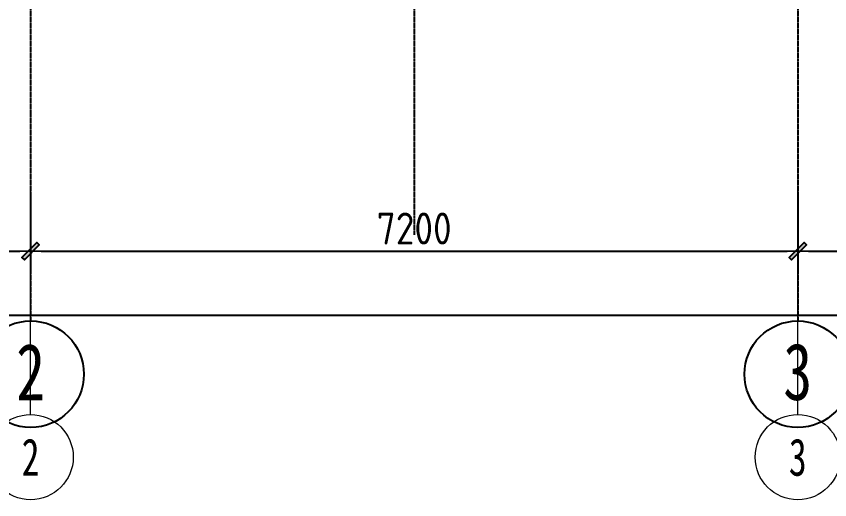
# Model space of a CAD drawing. Header units: millimetres. Extents: x 33621 to 401573, y -91663 to 133135.
# Drawn here: x 45762 to 53397, y 37128 to 41666 of the extents above; entities that cross this region are included whole.
import ezdxf
from ezdxf.enums import TextEntityAlignment as Align

# ---------------------------------------------------------------- set-up
doc = ezdxf.new("R2010")
doc.units = ezdxf.units.MM
doc.header["$LTSCALE"] = 10
doc.linetypes.add('CENTER2', pattern=[1.125, 0.75, -0.125, 0.125, -0.125])
doc.layers.get('0').update_dxf_attribs({"color": 253})
doc.layers.get('Defpoints').update_dxf_attribs({"color": 250})
doc.layers.add('0a', color=253, linetype='Continuous', plot=False)
doc.layers.add('AXIS【轴号】', color=253, linetype='Continuous', lineweight=0)
for name, color, linetype in [('Dim【尺寸标注】', 253, 'Continuous'), ('GRID', 253, 'CENTER2'), ('PUB_DIM', 253, 'Continuous')]:
    doc.layers.add(name, color=color, linetype=linetype)
doc.styles.add('BZHZ1', font='', dxfattribs={"width": 0.8})
doc.styles.add('CCD_DIM', font='ARCHS.SHX')
doc.styles.add('宋体', font='', dxfattribs={"width": 0.7})
doc.styles.get('BZHZ1').set_extended_font_data('仿宋_GB2312')
doc.styles.get('宋体').set_extended_font_data('SimSun')
doc.dimstyles.new('ZL_1：100', dxfattribs={"dimtxt": 3, "dimasz": 1, "dimexe": 2, "dimexo": 2, "dimgap": 0.6, "dimtad": 1, "dimdec": 0, "dimrnd": 5, "dimdsep": 46, "dimtxsty": 'CCD_DIM', "dimblk": 'WS-cj', "dimblk1": 'WS-cj', "dimblk2": 'WS-cj', "dimcen": 1, "dimclrd": 44, "dimclre": 44, "dimclrt": 2, "dimadec": 0, "dimazin": 2, "dimtfac": 1, "dimtdec": 0, "dimtix": 1, "dimtmove": 2, "dimatfit": 3, "dimldrblk": 'hl_arrow2', "dimfxl": 5, "dimfxlon": 1, "dimarcsym": 0})

# ---------------------------------------------------------------- blocks, each defined once
blk = doc.blocks.new('海龙0425175846')
at = {"layer": 'GRID', "ltscale": 0.01}
for p, q in [((-379.558, 257.02), (-379.558, 41.97)), ((-343.558, 257.02), (-343.558, 50.038)), ((-307.558, 257.02), (-307.558, 41.97))]:
    blk.add_line(p, q, dxfattribs=at)
at = {"layer": 'GRID', "color": 3, "linetype": 'Continuous'}
for centre in [(-379.558, 36.97), (-307.558, 36.97)]:
    blk.add_circle(centre, 5, dxfattribs=at)
at = {"layer": 'GRID', "color": 3, "linetype": 'Continuous', "style": 'BZHZ1', "width": 0.75}
for s, p in [('2', (-379.558, 37.173)), ('3', (-307.558, 37.173))]:
    blk.add_text(s, height=5.333, dxfattribs=at).set_placement(p, align=Align.MIDDLE)
blk = doc.blocks.new('hl_Axis-A1')
at = {"color": 150, "ltscale": 2}
blk.add_line((21.333, 0), (0, 0), dxfattribs=at)
at = {"color": 150}
blk.add_circle((25.333, 0), 4, dxfattribs=at)
at = {"color": 50, "style": '宋体', "width": 0.7}
blk.add_attdef('轴号', text='', height=3.5, dxfattribs=at).set_placement((25.333, 0), align=Align.MIDDLE_CENTER)
blk = doc.blocks.new('WS-cj')
blk.add_hatch(color=2).paths.add_polyline_path([(0.588, 0.818), (-0.818, -0.588), (-0.588, -0.818), (0.818, 0.588)])
at = {"color": 2, "linetype": 'ByBlock', "lineweight": 0}
for p, q in [((-1.1, 0), (0, 0)), ((0, 0), (1.1, 0))]:
    blk.add_line(p, q, dxfattribs=at)
at = {"color": 2}
blk.add_lwpolyline([(0.588, 0.818), (-0.818, -0.588), (-0.588, -0.818), (0.818, 0.588)], close=True, dxfattribs=at)
blk = doc.blocks.new('*D240')
at = {"layer": 'Defpoints', "color": 0, "transparency": 16777216}
for p in [(-44462.3, -18683.9), (-37262.3, -18683.9), (-37262.3, -19283.9)]:
    blk.add_point(p, dxfattribs=at)
at = {"layer": 'Dim【尺寸标注】', "color": 44, "lineweight": -2, "transparency": 16777216}
for p, q in [((-44462.3, -18783.9), (-44462.3, -19483.9)), ((-37262.3, -18783.9), (-37262.3, -19483.9)), ((-44362.3, -19283.9), (-37362.3, -19283.9))]:
    blk.add_line(p, q, dxfattribs=at)
at = {"layer": 'Dim【尺寸标注】', "color": 44, "lineweight": -2, "transparency": 16777216, "xscale": 100, "yscale": 100, "zscale": 100, "rotation": 180}
blk.add_blockref('WS-cj', (-44462.3, -19283.9), dxfattribs=at)
at = {"layer": 'Dim【尺寸标注】', "color": 44, "lineweight": -2, "transparency": 16777216, "xscale": 100, "yscale": 100, "zscale": 100}
blk.add_blockref('WS-cj', (-37262.3, -19283.9), dxfattribs=at)
at = {"layer": 'Dim【尺寸标注】', "color": 2, "transparency": 16777216, "insert": (-40862.3, -19071.4), "char_height": 300, "attachment_point": 5, "style": 'CCD_DIM'}
blk.add_mtext('7200', dxfattribs=at)
blk = doc.blocks.new('hl_arrow2')
at = {"color": 2}
blk.add_line((-0.2, 0), (-1, 0), dxfattribs=at)
blk.add_lwpolyline([(-0.2, 0), (-0.9, -0.7), (-0.7, -0.9), (0, 0), (-0.7, 0.9), (-0.9, 0.7)], close=True, dxfattribs=at)
blk = doc.blocks.new('*D241')
at = {"layer": 'Defpoints', "color": 0, "transparency": 16777216}
for p in [(-37262.3, -18683.9), (-30062.3, -18683.9), (-30062.3, -19283.9)]:
    blk.add_point(p, dxfattribs=at)
at = {"layer": 'Dim【尺寸标注】', "color": 44, "lineweight": -2, "transparency": 16777216}
for p, q in [((-37262.3, -18783.9), (-37262.3, -19483.9)), ((-30062.3, -18783.9), (-30062.3, -19483.9)), ((-37162.3, -19283.9), (-30162.3, -19283.9))]:
    blk.add_line(p, q, dxfattribs=at)
at = {"layer": 'Dim【尺寸标注】', "color": 44, "lineweight": -2, "transparency": 16777216, "xscale": 100, "yscale": 100, "zscale": 100, "rotation": 180}
blk.add_blockref('WS-cj', (-37262.3, -19283.9), dxfattribs=at)
at = {"layer": 'Dim【尺寸标注】', "color": 44, "lineweight": -2, "transparency": 16777216, "xscale": 100, "yscale": 100, "zscale": 100}
blk.add_blockref('WS-cj', (-30062.3, -19283.9), dxfattribs=at)
at = {"layer": 'Dim【尺寸标注】', "color": 2, "transparency": 16777216, "insert": (-33662.3, -19071.4), "char_height": 300, "attachment_point": 5, "style": 'CCD_DIM'}
blk.add_mtext('7200', dxfattribs=at)
blk = doc.blocks.new('*D242')
at = {"layer": 'Defpoints', "color": 0, "transparency": 16777216}
for p in [(-30062.3, -18683.9), (-22862.3, -18683.9), (-22862.3, -19283.9)]:
    blk.add_point(p, dxfattribs=at)
at = {"layer": 'Dim【尺寸标注】', "color": 44, "lineweight": -2, "transparency": 16777216}
for p, q in [((-30062.3, -18783.9), (-30062.3, -19483.9)), ((-22862.3, -18783.9), (-22862.3, -19483.9)), ((-29962.3, -19283.9), (-22962.3, -19283.9))]:
    blk.add_line(p, q, dxfattribs=at)
at = {"layer": 'Dim【尺寸标注】', "color": 44, "lineweight": -2, "transparency": 16777216, "xscale": 100, "yscale": 100, "zscale": 100, "rotation": 180}
blk.add_blockref('WS-cj', (-30062.3, -19283.9), dxfattribs=at)
at = {"layer": 'Dim【尺寸标注】', "color": 44, "lineweight": -2, "transparency": 16777216, "xscale": 100, "yscale": 100, "zscale": 100}
blk.add_blockref('WS-cj', (-22862.3, -19283.9), dxfattribs=at)
at = {"layer": 'Dim【尺寸标注】', "color": 2, "transparency": 16777216, "insert": (-26462.3, -19071.4), "char_height": 300, "attachment_point": 5, "style": 'CCD_DIM'}
blk.add_mtext('7200', dxfattribs=at)
blk = doc.blocks.new('*D255')
at = {"layer": 'Defpoints', "color": 0, "transparency": 16777216}
for p in [(-44462.3, -18683.9), (49137.7, -18683.9), (49137.7, -19883.9)]:
    blk.add_point(p, dxfattribs=at)
at = {"layer": 'Dim【尺寸标注】', "color": 44, "lineweight": -2, "transparency": 16777216}
for p, q in [((-44462.3, -19383.9), (-44462.3, -20083.9)), ((49137.7, -19383.9), (49137.7, -20083.9)), ((-44362.3, -19883.9), (49037.7, -19883.9))]:
    blk.add_line(p, q, dxfattribs=at)
at = {"layer": 'Dim【尺寸标注】', "color": 44, "lineweight": -2, "transparency": 16777216, "xscale": 100, "yscale": 100, "zscale": 100, "rotation": 180}
blk.add_blockref('WS-cj', (-44462.3, -19883.9), dxfattribs=at)
at = {"layer": 'Dim【尺寸标注】', "color": 44, "lineweight": -2, "transparency": 16777216, "xscale": 100, "yscale": 100, "zscale": 100}
blk.add_blockref('WS-cj', (49137.7, -19883.9), dxfattribs=at)
at = {"layer": 'Dim【尺寸标注】', "color": 2, "transparency": 16777216, "insert": (2337.7, -19677.6), "char_height": 300, "attachment_point": 5, "style": 'CCD_DIM'}
blk.add_mtext('93600', dxfattribs=at)
blk = doc.blocks.new('ZL_061117299')
at = {"layer": 'AXIS【轴号】'}
ref = blk.add_blockref('hl_Axis-A1', (-37262.3, -18683.9), dxfattribs=dict(at, xscale=100, yscale=100, zscale=100, rotation=270))
ref.add_attrib('轴号', '2', dxfattribs={"layer": '0', "color": 2, "height": 350, "style": '宋体', "width": 0.7}).set_placement((-37262.3, -21217.2), align=Align.MIDDLE_CENTER)
ref = blk.add_blockref('hl_Axis-A1', (-30062.3, -18683.9), dxfattribs=dict(at, xscale=100, yscale=100, zscale=100, rotation=270))
ref.add_attrib('轴号', '3', dxfattribs={"layer": '0', "color": 2, "height": 350, "style": '宋体', "width": 0.7}).set_placement((-30062.3, -21217.2), align=Align.MIDDLE_CENTER)
at = {"layer": 'Dim【尺寸标注】'}
for p1, p2, distance, picture, middle in [((-44462.3, -18683.9), (-37262.3, -18683.9), -600, '*D240', (-40862.3, -19071.4)), ((-44462.3, -18683.9), (49137.7, -18683.9), -1200, '*D255', (2337.7, -19677.6)), ((-37262.3, -18683.9), (-30062.3, -18683.9), -600, '*D241', (-33662.3, -19071.4)), ((-30062.3, -18683.9), (-22862.3, -18683.9), -600, '*D242', (-26462.3, -19071.4))]:
    dim = blk.add_aligned_dim(p1=p1, p2=p2, distance=distance, dimstyle='ZL_1：100', dxfattribs=at)
    dim.commit()
    dim.dimension.update_dxf_attribs({"geometry": picture, "text_midpoint": middle})

msp = doc.modelspace()

# ---------------------------------------------------------------- block references
at = {"layer": '0a', "xscale": 100, "yscale": 100, "zscale": 100}
msp.add_blockref('海龙0425175846', (83852.3, 34609.4), dxfattribs=at)
at = {"layer": 'PUB_DIM'}
msp.add_blockref('ZL_061117299', (83158.8, 58745.3), dxfattribs=at)

doc.saveas('drawing.dxf')
